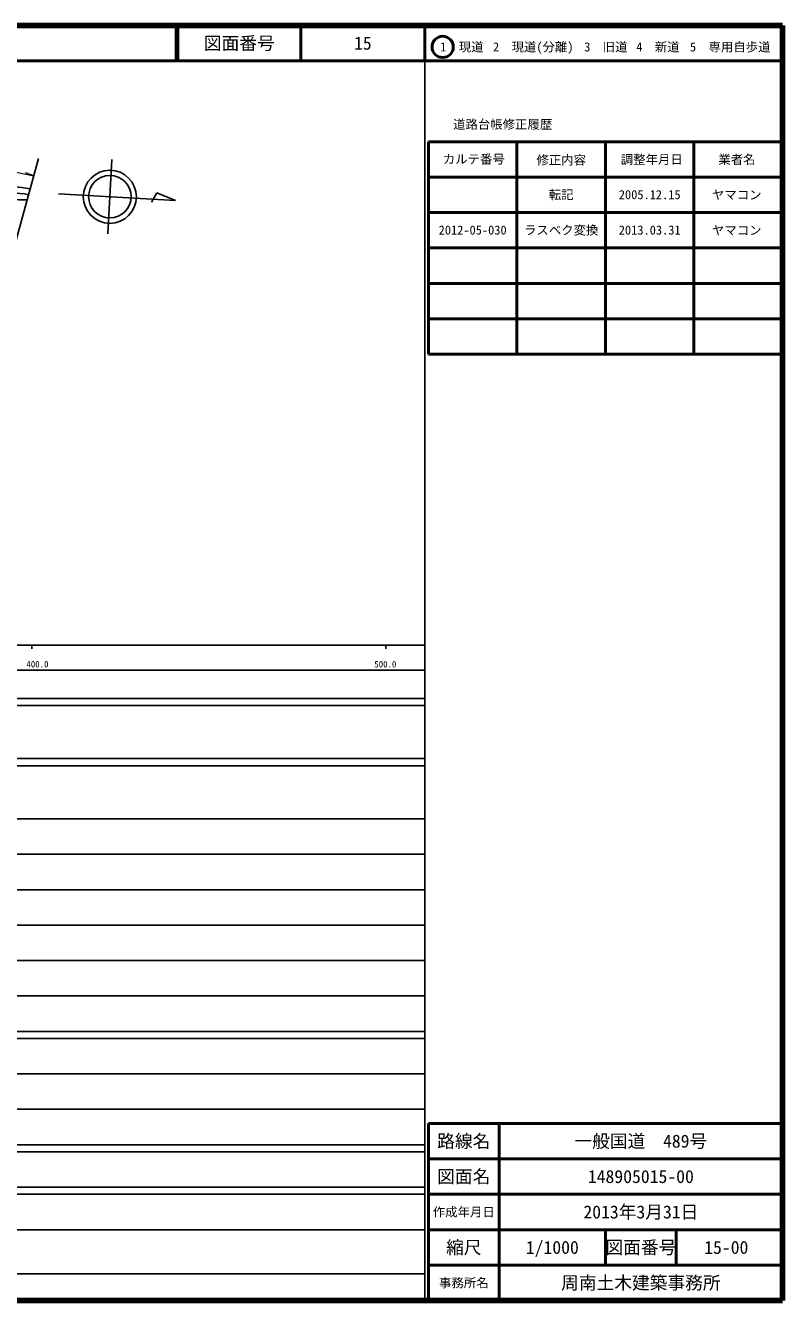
# Model space of a CAD drawing. Units: millimetres at full size, sheet at 1:1000; details may follow other scales. Extents: x 40000 to 680000, y 20000 to 380000.
# Drawn here: x 466233 to 680000, y 20000 to 380000 of the extents above; entities that cross this region are included whole.
import ezdxf
from ezdxf.enums import TextEntityAlignment as Align

# ---------------------------------------------------------------- set-up
doc = ezdxf.new("R2010")
doc.units = ezdxf.units.MM
doc.header["$LTSCALE"] = 1000
for name, color, linetype, lineweight in [('M-BGD', 7, 'Continuous', 25), ('M-BMK-OTRS', 5, 'Continuous', 25), ('M-BMK-SRVR', 3, 'Continuous', 25), ('M-STR-HTXT', 7, 'Continuous', 13), ('M-TTL', 2, 'Continuous', 140), ('M-TTL-BAND', 7, 'Continuous', 25), ('M-TTL-FRAM', 2, 'Continuous', 50), ('M-TTL-LINE', 7, 'Continuous', 50)]:
    doc.layers.add(name, color=color, linetype=linetype, lineweight=lineweight)
doc.layers.add('M-TTL-TXT', color=7, linetype='Continuous')
doc.styles.add('ＭＳ ゴシック', font='')
doc.styles.get('ＭＳ ゴシック').set_extended_font_data('MS Gothic')

msp = doc.modelspace()

# ---------------------------------------------------------------- linework, layer by layer
at = {"layer": 'M-BGD'}
for points in [[(455628, 334920), (460143, 334728), (465216, 334271), (467557, 333900)], [(456607, 332989), (463424, 332655), (465913, 332443), (467093, 332215)], [(457523, 331652), (460368, 331006), (462304, 330844), (464348, 330780), (466708, 330814)]]:
    msp.add_lwpolyline(points, dxfattribs=at)
at = {"layer": 'M-BMK-OTRS'}
msp.add_line((448625, 265120), (469899, 342409), dxfattribs=at)
at = {"layer": 'M-BMK-SRVR'}
for p, q in [((490658, 342157), (489457, 321192)), ((475581, 332504), (508557, 330614)), ((503297, 332725), (501800, 330124)), ((508557, 330614), (503297, 332725))]:
    msp.add_line(p, q, dxfattribs=at)
for centre, radius in [((490055, 331632), 7500), ((490058, 331674), 6000)]:
    msp.add_circle(centre, radius, dxfattribs=at)
at = {"layer": 'M-STR-HTXT'}
msp.add_line((468569, 337578), (466259, 338407), dxfattribs=at)
msp.add_lwpolyline([(454158, 340440), (457704, 339836), (468569, 337578)], dxfattribs=at)
at = {"layer": 'M-TTL'}
for p, q in [((680000, 380000), (40000, 380000)), ((680000, 20000), (680000, 380000)), ((40000, 20000), (680000, 20000))]:
    msp.add_line(p, q, dxfattribs=at)
at = {"layer": 'M-TTL-BAND'}
for p, q in [((579000, 20000), (579000, 370000)), ((40000, 205000), (579000, 205000)), ((468000, 205000), (468000, 204000)), ((568000, 205000), (568000, 204000)), ((68000, 198000), (579000, 198000)), ((40000, 190000), (579000, 190000)), ((40000, 188000), (579000, 188000)), ((40000, 173000), (579000, 173000)), ((40000, 171000), (579000, 171000)), ((40000, 156000), (579000, 156000)), ((46000, 146000), (579000, 146000)), ((52000, 136000), (579000, 136000)), ((46000, 126000), (579000, 126000)), ((52000, 116000), (579000, 116000)), ((46000, 106000), (579000, 106000)), ((40000, 96000), (579000, 96000)), ((40000, 94000), (579000, 94000)), ((49000, 84000), (579000, 84000)), ((40000, 74000), (579000, 74000)), ((40000, 64000), (579000, 64000)), ((40000, 62000), (579000, 62000)), ((40000, 52000), (579000, 52000)), ((40000, 50000), (579000, 50000)), ((40000, 40000), (579000, 40000)), ((68000, 27500), (579000, 27500))]:
    msp.add_line(p, q, dxfattribs=at)
at = {"layer": 'M-TTL-FRAM'}
for p, q in [((580000, 347197), (580000, 287197)), ((580000, 347197), (680000, 347197)), ((580000, 287197), (680000, 287197)), ((680000, 70000), (580000, 70000)), ((580000, 70000), (580000, 20000))]:
    msp.add_line(p, q, dxfattribs=at)
at = {"layer": 'M-TTL-LINE'}
for p, q in [((508747, 380000), (508747, 370000)), ((509247, 380000), (509247, 370000)), ((543997, 380000), (543997, 370000)), ((579000, 380000), (579000, 370000)), ((40000, 370000), (680000, 370000)), ((605000, 347197), (605000, 287197)), ((630000, 347197), (630000, 287197)), ((655000, 347197), (655000, 287197)), ((580000, 337197), (680000, 337197)), ((580000, 327197), (680000, 327197)), ((580000, 317197), (680000, 317197)), ((580000, 307197), (680000, 307197)), ((580000, 297197), (680000, 297197)), ((600000, 70000), (600000, 20000)), ((680000, 60000), (580000, 60000)), ((680000, 50000), (580000, 50000)), ((680000, 40000), (580000, 40000)), ((630000, 40000), (630000, 30000)), ((650000, 40000), (650000, 30000)), ((680000, 30000), (580000, 30000))]:
    msp.add_line(p, q, dxfattribs=at)
msp.add_circle((584031, 373958), 3000, dxfattribs=at)

# ---------------------------------------------------------------- texts
at = {"layer": 'M-TTL-BAND', "style": 'ＭＳ ゴシック'}
for s, p in [('400.0', (469606, 198195)), ('500.0', (567844, 198195))]:
    msp.add_text(s, height=1833, dxfattribs=at).set_placement(p, align=Align.BOTTOM_CENTER)
at = {"layer": 'M-TTL-TXT', "style": 'ＭＳ ゴシック'}
for s, height, p in [('図面番号', 3666, (526622, 375000)), ('15', 3666, (561497, 375000)), ('1\u3000現道', 2566, (589448, 373958)), ('2\u3000現道(分離)', 2566, (609619, 373958)), ('3\u3000旧道', 2566, (630121, 373958)), ('4\u3000新道', 2566, (644824, 373958)), ('5\u3000専用自歩道', 2566, (665228, 373958)), ('道路台帳修正履歴', 2566, (600968, 352113)), ('カルテ番号', 2566, (592839, 342277)), ('修正内容', 2566, (617509, 342023)), ('調整年月日', 2566, (643089, 342197)), ('業者名', 2566, (667134, 342197)), ('転記', 2566, (617500, 332245)), ('2005.12.15', 2566, (642500, 332245)), ('ヤマコン', 2566, (667077, 332189)), ('2012-05-030', 2566, (592500, 322245)), ('ラスベク変換', 2566, (617500, 322245)), ('2013.03.31', 2566, (642500, 322245)), ('ヤマコン', 2566, (667077, 322189)), ('路線名', 3666, (590000, 65000)), ('路線名', 3666, (590000, 65000)), ('一般国道\u3000489号', 3666, (640000, 65000)), ('図面名', 3666, (590000, 55000)), ('図面名', 3666, (590000, 55000)), ('148905015-00', 3666, (640000, 55000)), ('2013年3月31日', 3666, (640000, 45000)), ('作成年月日', 2566, (590000, 45000)), ('作成年月日', 2566, (590000, 45000)), ('縮尺', 3666, (590000, 35000)), ('縮尺', 3666, (590000, 35000)), ('1/1000', 3666, (615000, 35000)), ('図面番号', 3666, (640000, 35000)), ('図面番号', 3666, (640000, 35000)), ('15-00', 3666, (664125, 35000)), ('事務所名', 2566, (590000, 25000)), ('事務所名', 2566, (590000, 25000)), ('周南土木建築事務所', 3666, (640000, 25000))]:
    msp.add_text(s, height=height, dxfattribs=at).set_placement(p, align=Align.MIDDLE_CENTER)

doc.saveas('drawing.dxf')
